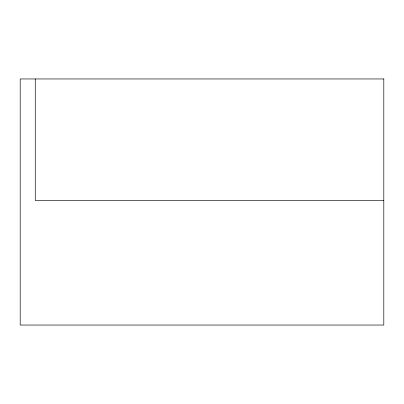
<?xml version="1.0" encoding="UTF-8"?>
<svg xmlns="http://www.w3.org/2000/svg" width="404" height="404" viewBox="0 0 404 404"><rect width="100%" height="100%" fill="white"/><g stroke="black" fill="none" stroke-linecap="round" stroke-linejoin="round"><path stroke-width="0.61" d="M383.8 200.495L35.264 200.495L35.264 78.957M383.8 78.957L20.2 78.957L20.2 325.043L383.8 325.043L383.8 78.957"/></g></svg>
